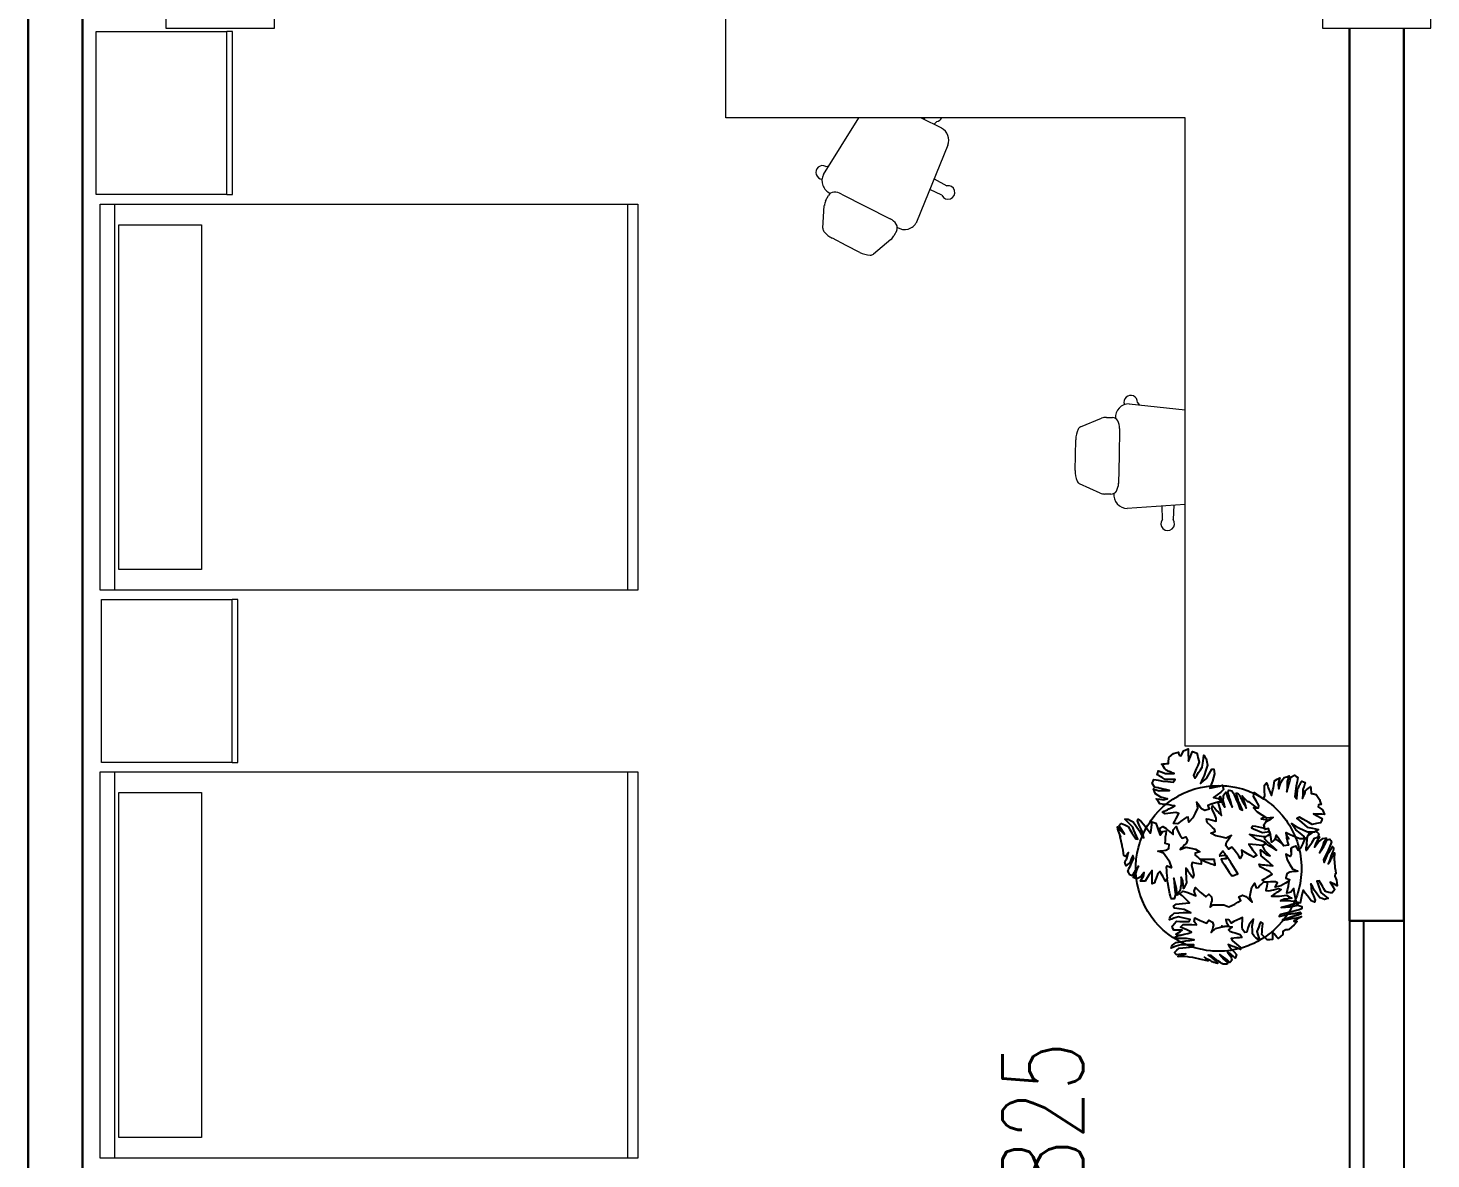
# Model space of a CAD drawing. Header units: inches. Extents: x 675 to 51927, y 19035 to 68555.
# Drawn here: x 38751 to 43920, y 40521 to 44685 of the extents above; entities that cross this region are included whole.
import ezdxf

# ---------------------------------------------------------------- set-up
doc = ezdxf.new("R2010")
doc.units = ezdxf.units.IN
doc.header["$LTSCALE"] = 0.5
doc.header["$MEASUREMENT"] = 0
for name, color, linetype in [('00 plants', 87, 'Continuous'), ('Window Exterior', 2, 'Continuous'), ('WINDOW_TEXT', 7, 'Continuous')]:
    doc.layers.add(name, color=color, linetype=linetype)
for name, color, linetype, lineweight in [('00I-FURN', 30, 'Continuous', 9), ('Column', 192, 'Continuous', 13), ('Wall', 113, 'Continuous', 50)]:
    doc.layers.add(name, color=color, linetype=linetype, lineweight=lineweight)
doc.styles.add('_TCH_WINDOW', font='SIMPLEX', dxfattribs={"height": 3.5, "bigfont": 'GBCBIG'})

# ---------------------------------------------------------------- blocks, each defined once
blk = doc.blocks.new('$WINLIB2D$00000004')
at = {"color": 0}
for points in [[(-0.5, 0.5), (-0.5, -0.5)], [(-0.5, 0.5), (0.5, 0.5)], [(0.5, -0.5), (0.5, 0.5)], [(-0.5, 0.2406), (0.5, 0.2406)], [(-0.5, -0.5), (0.5, -0.5)]]:
    blk.add_lwpolyline(points, dxfattribs=at)

msp = doc.modelspace()

# ---------------------------------------------------------------- linework, layer by layer
at = {"layer": '00 plants', "flags": 128}
for points in [[(43155.4, 41881.5), (43145, 41871.9), (43131.8, 41861.8), (43118.6, 41851.5), (43136.1, 41847.7), (43146.5, 41836.6), (43134.7, 41834.2), (43122.8, 41831.5), (43110.5, 41827.1), (43098.2, 41822.5), (43102.2, 41809), (43086.6, 41804), (43074.7, 41809.9), (43069.9, 41816.1), (43065.2, 41822.3), (43060.6, 41828.4), (43056.1, 41834.5), (43060, 41812.2), (43051.1, 41794.4), (43042.4, 41776.8), (43027.3, 41760.7), (43025.4, 41779), (43017.4, 41778.4), (43009.5, 41772.6), (43001.7, 41766.7), (42986, 41754.7), (42971.7, 41756), (42976.4, 41765.4), (42981.2, 41774.8), (42990.7, 41793.6), (42979.7, 41796.4), (42960.1, 41794.1), (42950.1, 41793.1), (42940, 41792), (42931.1, 41798.5), (42937, 41801.3), (42942.8, 41804.1), (42948.5, 41806.9), (42954.1, 41809.7), (42959.7, 41812.6), (42965.2, 41815.4), (42976.1, 41821), (42965.4, 41823), (42954.7, 41825), (42946.3, 41825.8), (42937.9, 41826.7), (42921.2, 41828.5), (42914.2, 41837.9), (42907.4, 41847.2), (42920.7, 41845.4), (42934.2, 41843.6), (42948.9, 41847), (42936.4, 41849.8), (42924, 41852.7), (42914.5, 41858.9), (42905.3, 41864.9), (42901, 41874.2), (42897, 41883.4), (42907.2, 41880.3), (42917.8, 41877.1), (42927.3, 41877.4), (42937, 41877.6), (42956.6, 41878), (42942.1, 41881.1), (42928, 41884.2), (42924.5, 41884.9), (42922.8, 41885.3), (42921.1, 41885.7), (42914.3, 41887.2), (42901.2, 41890), (42892.9, 41904.7), (42896, 41911.8), (42899.2, 41918.8), (42907, 41917.4), (42915, 41915.8), (42931.6, 41912.4), (42950.6, 41910.9), (42970.1, 41908.9), (42977.9, 41917.9), (42959.3, 41918.5), (42950.1, 41918.6), (42941, 41918.6), (42937.1, 41920.9), (42933.2, 41923.2), (42929.3, 41925.4), (42927.4, 41926.4), (42925.5, 41927.5), (42923.7, 41928.5), (42921.8, 41929.6), (42919.9, 41930.6), (42918.1, 41931.6), (42916.3, 41932.6), (42914.4, 41933.6), (42912.6, 41934.6), (42910.8, 41935.5), (42912.9, 41942.8), (42915.3, 41950), (42918.6, 41949), (42920.2, 41948.5), (42921.8, 41948), (42923.5, 41947.4), (42925.1, 41946.9), (42926.7, 41946.3), (42928.4, 41945.7), (42930, 41945.1), (42931.7, 41944.5), (42935, 41943.3), (42938.3, 41942), (42941.7, 41940.6), (42957.8, 41940.7), (42974.1, 41939.9), (42966.5, 41943.4), (42962.8, 41945.1), (42959, 41946.6), (42955.3, 41948.1), (42951.5, 41949.5), (42947.8, 41950.8), (42944.1, 41952), (42943, 41953.5), (42941.9, 41955), (42940.8, 41956.5), (42939.7, 41958), (42935.6, 41963.9), (42931.5, 41969.6), (42930.5, 41971), (42929.4, 41972.3), (42928.4, 41973.7), (42927.4, 41975), (42933.7, 41975.6), (42940, 41976.2), (42946.2, 41976.7), (42952.5, 41977.1), (42952.6, 41980.1), (42952.7, 41981.6), (42952.8, 41983.1), (42952.9, 41984.6), (42953, 41986.1), (42953.2, 41987.5), (42953.3, 41989), (42953.5, 41990.5), (42953.6, 41991.9), (42953.8, 41993.4), (42954, 41994.9), (42954.2, 41996.3), (42954.4, 41997.8), (42954.7, 41999.2), (42954.9, 42000.7), (42971.5, 42014.5), (42980.4, 42016.9), (42989.1, 42019.1), (42989.3, 42017.7), (42989.6, 42016.3), (42989.9, 42014.8), (42990.2, 42013.4), (42990.5, 42011.9), (42990.8, 42010.5), (42991.2, 42009), (42991.6, 42007.5), (42999.6, 42005.5), (43008.3, 42023.4), (43016.6, 42027.3), (43024.9, 42030.9), (43025, 42019.9), (43025.4, 42008.7), (43026.1, 41997.4), (43026.9, 41985.8), (43033.9, 42003.5), (43037.3, 42012.4), (43040.6, 42021.4), (43048.5, 42018.3), (43056.8, 42015.2), (43059.1, 42007.2), (43061.3, 41999.2), (43065.7, 41983), (43060.3, 41970.4), (43055, 41957.9), (43049.7, 41945.3), (43044.6, 41932.6), (43049.9, 41923.3), (43056.6, 41933.5), (43063.5, 41943.7), (43070.3, 41953.8), (43077.2, 41963.9), (43079.9, 41985.8), (43081.2, 41996.9), (43082.4, 42008.2), (43087, 42001.8), (43091.5, 41995.4), (43093.9, 41983.2), (43096.2, 41971.2), (43090, 41952.1), (43084, 41933.2), (43077.2, 41918.6), (43070.5, 41903.9), (43081.5, 41913), (43092.5, 41922), (43102.4, 41939), (43112.6, 41956), (43120.3, 41955.9), (43122.7, 41939.2), (43118.7, 41925.9), (43115, 41912.7), (43110.2, 41899.4), (43105.5, 41886), (43117.1, 41888.3), (43128.6, 41890.7), (43140.1, 41894), (43151.5, 41897.3)], [(43442.5, 41591), (43442.5, 41579.8), (43440.9, 41557.6), (43437.6, 41535.5), (43432.8, 41513.8), (43429.4, 41502.4), (43426.4, 41492.4), (43418.4, 41471.6), (43408.9, 41451.4), (43398, 41432), (43391.1, 41421.5), (43385.7, 41413.4), (43372.1, 41395.7), (43357.2, 41379.1), (43341.1, 41363.6), (43331, 41355.1), (43324, 41349.4), (43305.9, 41336.4), (43286.8, 41324.8), (43281.3, 41321.9), (43267, 41314.6), (43254.2, 41309.1), (43246.5, 41305.9), (43225.4, 41298.7), (43203.8, 41293), (43197, 41291.8), (43181.9, 41289), (43159.7, 41286.5), (43137.4, 41285.7), (43115.2, 41286.5), (43107.5, 41287.4), (43093, 41289), (43077.9, 41291.8), (43071.1, 41293), (43049.5, 41298.7), (43028.4, 41305.9), (43020.7, 41309.1), (43007.9, 41314.6), (42993.6, 41321.9), (42988, 41324.8), (42969, 41336.4), (42950.9, 41349.4), (42943.9, 41355.1), (42933.7, 41363.6), (42917.7, 41379.1), (42902.8, 41395.7), (42889.2, 41413.4), (42883.8, 41421.5), (42876.9, 41432), (42866, 41451.4), (42856.5, 41471.6), (42848.5, 41492.4), (42845.5, 41502.4), (42842.1, 41513.8), (42837.3, 41535.5), (42834, 41557.6), (42832.4, 41579.8), (42832.3, 41591), (42832.4, 41602.1), (42834, 41624.4), (42837.3, 41646.4), (42842.1, 41668.2), (42845.5, 41679.6), (42848.5, 41689.6), (42856.5, 41710.4), (42866, 41730.6), (42876.9, 41750), (42883.8, 41760.5), (42889.2, 41768.6), (42902.8, 41786.3), (42917.7, 41802.9), (42933.7, 41818.3), (42943.9, 41826.8), (42950.9, 41832.6), (42969, 41845.6), (42988, 41857.2), (42993.6, 41860.1), (43007.9, 41867.4), (43020.7, 41872.9), (43028.4, 41876.1), (43049.5, 41883.3), (43071.1, 41889), (43077.9, 41890.2), (43093, 41893), (43107.5, 41894.6), (43115.2, 41895.4), (43137.4, 41896.3), (43159.7, 41895.4), (43167.3, 41894.6), (43181.9, 41893), (43197, 41890.2), (43203.8, 41889), (43225.4, 41883.3), (43246.5, 41876.1), (43254.2, 41872.9), (43267, 41867.4), (43281.3, 41860.1), (43286.8, 41857.2), (43305.9, 41845.6), (43324, 41832.6), (43331, 41826.8), (43341.1, 41818.3), (43357.2, 41802.9), (43372.1, 41786.3), (43385.7, 41768.6), (43391.1, 41760.5), (43398, 41750), (43408.9, 41730.6), (43418.4, 41710.4), (43426.4, 41689.6), (43429.4, 41679.6), (43432.8, 41668.2), (43437.6, 41646.4), (43440.9, 41624.4), (43442.5, 41602.1)], [(42964.8, 41592.9), (42958.1, 41613.9), (42946.5, 41630.1), (42934.5, 41646.6), (42913.4, 41654.8), (42920.5, 41655.3), (42927.8, 41655.9), (42935.3, 41656.6), (42943, 41657.4), (42953.5, 41664.2), (42955.4, 41679.4), (42941, 41682.7), (42941.5, 41694.9), (42941.9, 41707), (42943.7, 41717.7), (42945.4, 41728.3), (42931.1, 41725.4), (42927.5, 41720.9), (42924.1, 41727.3), (42918.4, 41737.8), (42932.2, 41745.5), (42943.9, 41737.3), (42956.8, 41726.4), (42969.8, 41715.6), (42970.5, 41733), (42980.5, 41744.6), (42985.2, 41733.7), (42989.8, 41723), (42996.2, 41712.3), (43002.6, 41701.8), (43016.2, 41707.7), (43022.8, 41694.6), (43017.7, 41682.9), (43011.9, 41677.4), (43006.3, 41671.9), (43000.9, 41666.4), (42995.6, 41660.9), (43016.6, 41669.3), (43034.8, 41665.2), (43052.3, 41661.4), (43068, 41652.3), (43050.8, 41646.5), (43051.6, 41639.7), (43057.2, 41634.4), (43062.8, 41629.2), (43073.5, 41619.4), (43072.7, 41606.9), (43064.8, 41608), (43056.6, 41609.3), (43039.5, 41612.4), (43038.1, 41601.7), (43042, 41584.7), (43044, 41576), (43046.1, 41567), (43042.1, 41556.6), (43039, 41561.2), (43035.9, 41565.7), (43032.8, 41570.1), (43029.7, 41574.4), (43026.6, 41578.7), (43023.5, 41582.9), (43017.2, 41591.4), (43016.9, 41580.9), (43016.8, 41570.3), (43017.4, 41562.2), (43018.1, 41554), (43019.6, 41537.3), (43013.7, 41527.4), (43008, 41517.4), (43006.3, 41531.2), (43005, 41545), (42999.4, 41558), (42999.5, 41545), (42999.8, 41532), (42997.3, 41520.4), (42995.2, 41508.9), (42989.8, 41500.8), (42984.8, 41492.8), (42983.5, 41504.9), (42982.6, 41517.2), (42979.9, 41526.7), (42977.4, 41536.2), (42973, 41555.3), (42973.6, 41540), (42974.7, 41524.8), (42975.1, 41521), (42975.3, 41519.1), (42975.5, 41517.2), (42976.4, 41509.6), (42978.9, 41494.5), (42973.2, 41478.6), (42968, 41478.5), (42962.9, 41478.5), (42960.2, 41488.1), (42957.8, 41497.7), (42954.2, 41517), (42949.8, 41537.2), (42947.3, 41552.3), (42949.2, 41554.9), (42947.2, 41574.6), (42946.1, 41584.3), (42945, 41593.9), (42948.2, 41600.9)], [(43122.2, 41623.8), (43115.5, 41623.6), (43098.1, 41623.6), (43087, 41623.7), (43075.7, 41624.1), (43069.4, 41624.4), (43075.3, 41621.8), (43083.2, 41618.5), (43090.7, 41615.5), (43097.7, 41612.7), (43104.3, 41610.3), (43110.4, 41608), (43116.1, 41606.1), (43121.4, 41604.4), (43125.1, 41603.3), (43124.5, 41606.2), (43121.7, 41617.9), (43121.7, 41621.6)], [(43139.9, 41637.2), (43141.7, 41637.4), (43150, 41638.3), (43158.1, 41639.4), (43163.8, 41640.2), (43161, 41644.1), (43156.6, 41650), (43152.8, 41654.9), (43148.7, 41650), (43144.1, 41643.8), (43140.2, 41637.8)], [(43165.7, 41633.5), (43165.2, 41626.5), (43157.2, 41625.7), (43149, 41625.1), (43146.7, 41624.9), (43146.5, 41624), (43150.9, 41616.6), (43158.8, 41603.9), (43167.3, 41590.9), (43176.2, 41577.6), (43185.7, 41564.1), (43185.7, 41564.1), (43188.6, 41564.4), (43192.4, 41565.2), (43196.4, 41566.3), (43200.7, 41567.9), (43205.4, 41569.8), (43207.9, 41571), (43204.4, 41576.9), (43198.1, 41587.3), (43192.1, 41597.1), (43186.3, 41606.4), (43180.8, 41615.1), (43175.5, 41623.2), (43170.4, 41630.7), (43165.9, 41637.2)], [(43224.4, 41336.2), (43214.5, 41335.7), (43204.4, 41335), (43184, 41332.7), (43188.8, 41324), (43203.1, 41312.1), (43210.3, 41306.1), (43217.6, 41300), (43218.5, 41291.8), (43212.6, 41294.4), (43206.8, 41296.8), (43200.9, 41299.2), (43195.2, 41301.5), (43189.4, 41303.7), (43183.7, 41305.9), (43172.3, 41310.2), (43177.8, 41302.6), (43183.2, 41295.2), (43188.1, 41289.8), (43193, 41284.5), (43202.7, 41274.2), (43200.4, 41266.7), (43198.2, 41259.8), (43190.5, 41267.3), (43182.8, 41275.4), (43170.4, 41282.3), (43176.7, 41274.1), (43182.9, 41266.3), (43184.8, 41259.1), (43186.6, 41252.7), (43183, 41247.9), (43179.3, 41243.9), (43174.3, 41248.8), (43169.1, 41254.5), (43162.4, 41259), (43155.6, 41263.8), (43142.2, 41274.2), (43149.6, 41265.2), (43157, 41257.1), (43158.9, 41255.1), (43159.8, 41254.2), (43160.7, 41253.3), (43164.3, 41249.8), (43171.6, 41243.8), (43167.6, 41238.4), (43160.6, 41238.4), (43153.6, 41238.7), (43148.7, 41241), (43143.9, 41243.8), (43134.5, 41251), (43122.4, 41260.1), (43110.5, 41270.5), (43098.7, 41271.7), (43111, 41262.2), (43117.2, 41257.8), (43123.6, 41253.7), (43124.7, 41251.6), (43126, 41249.6), (43127.2, 41247.8), (43127.9, 41246.9), (43128.5, 41246.1), (43129.2, 41245.4), (43129.9, 41244.7), (43130.6, 41244), (43131.3, 41243.4), (43132, 41242.9), (43132.7, 41242.4), (43133.5, 41241.9), (43134.2, 41241.5), (43128.2, 41242.4), (43122, 41243.9), (43120.1, 41244.3), (43119.2, 41244.6), (43118.3, 41244.9), (43117.4, 41245.2), (43116.5, 41245.6), (43115.6, 41246), (43114.7, 41246.4), (43113.9, 41246.8), (43113, 41247.3), (43111.4, 41248.3), (43109.8, 41249.4), (43108.2, 41250.6), (43096.5, 41256.7), (43085.6, 41263.9), (43088.6, 41259.8), (43090.1, 41258), (43091.7, 41256.3), (43093.4, 41254.8), (43095.2, 41253.3), (43096, 41252.8), (43098.8, 41252.5), (43098.6, 41252), (43098.5, 41251.6), (43098.4, 41251.3), (43099.1, 41250.9), (43099, 41250.6), (43098.8, 41250.3), (43098.7, 41250.1), (43098.6, 41250), (43098.3, 41250), (43096.3, 41250.5), (43073, 41256), (43042.5, 41262.2), (43028.6, 41264.3), (43023.4, 41264.9), (43005.4, 41266.4), (42996.1, 41266.6), (42987.1, 41267), (42994.4, 41268.5), (43001.7, 41270.7), (43009.1, 41273.4), (43016.7, 41276.5), (42999.2, 41275), (42990.5, 41274), (42981.9, 41272.8), (42978.4, 41276.8), (42974.9, 41281.5), (42979.1, 41285.4), (42983.5, 41289.2), (42992.3, 41297), (43005, 41298.2), (43017.7, 41299.5), (43030.4, 41300.9), (43043.1, 41302.5), (43046.4, 41308.9), (43034.4, 41308.9), (43022.4, 41309), (43010.4, 41309.4), (42998.5, 41309.8), (42980.8, 41304), (42971.8, 41300.9), (42962.7, 41297.5), (42964.4, 41302.4), (42966.1, 41307.3), (42973.4, 41312.9), (42980.6, 41318.2), (42998.5, 41321), (43016.3, 41324.1), (43031.7, 41325.8), (43047.1, 41328.2), (43033, 41330.5), (43018.9, 41332.9), (42999.8, 41332.2), (42980.6, 41332.2), (42975.6, 41336.5), (42986, 41343), (42998.4, 41345.4), (43010.7, 41348.5), (43024, 41351.7), (43037.4, 41355.7), (43027.8, 41360.7), (43018.2, 41365.6), (43007.9, 41369.9), (42997.5, 41374.1), (43007.4, 41384.6), (43022, 41384.8), (43039, 41383.8), (43056.2, 41382.8), (43047.6, 41395.3), (43049.9, 41409), (43059.7, 41403.8), (43069.7, 41398.5), (43081.4, 41393.8), (43093.1, 41389), (43101.5, 41400.5), (43115.5, 41393.3), (43118.2, 41381.5), (43116.3, 41374.5), (43114.3, 41367.7), (43112.4, 41361.1), (43110.5, 41354.7), (43125.7, 41370.1), (43145.5, 41374.4), (43165, 41378.4), (43187, 41376.2), (43173.7, 41364.7), (43179.1, 41359.2), (43188.5, 41356.5), (43197.9, 41353.6), (43216.7, 41347.5)]]:
    msp.add_lwpolyline(points, close=True, dxfattribs=at)
for points in [[(43385.9, 41723.1), (43387.6, 41711.2), (43389.2, 41699.5), (43391.8, 41687.7), (43394.5, 41675.9), (43378.3, 41673.7), (43369.2, 41685.1), (43359.7, 41699.4), (43349.9, 41713.7), (43344.8, 41696.7), (43332.3, 41687.5), (43330.6, 41699.6), (43328.8, 41711.7), (43325.3, 41724.4), (43321.6, 41737.2), (43307.2, 41734.7), (43303.6, 41750.8), (43310.9, 41762), (43317.8, 41766), (43324.6, 41770.1), (43331.2, 41774), (43337.8, 41777.8), (43314.9, 41776.4), (43297.6, 41787.1), (43280.7, 41797.7), (43266.2, 41814.4), (43284.9, 41814.3), (43285.2, 41822.3), (43280.3, 41830.8), (43275.4, 41839.2), (43265.5, 41856), (43268.5, 41870), (43277.1, 41864.4), (43285.7, 41858.7), (43303.3, 41847.2), (43307.2, 41857.9), (43306.9, 41877.6), (43306.8, 41887.7), (43306.8, 41897.9), (43313.8, 41906.1), (43316, 41899.9), (43318.2, 41893.9), (43320.5, 41887.9), (43322.7, 41882), (43325, 41876.2), (43327.3, 41870.4), (43331.9, 41858.9), (43334.7, 41869.4), (43337.6, 41879.8), (43339.1, 41888.1), (43340.6, 41896.4), (43343.6, 41912.9), (43353.1, 41918.9), (43362.5, 41924.8), (43359.9, 41911.7), (43357.3, 41898.4), (43359.6, 41883.3), (43363.2, 41895.6), (43366.7, 41907.6), (43373.2, 41916.5), (43379.5, 41925.1), (43388.4, 41928.5), (43397, 41931.5), (43393.8, 41921.6), (43390.5, 41911.3), (43390.3, 41901.8), (43390, 41892.1), (43389, 41872.5), (43393, 41886.6), (43396.6, 41900.4), (43397.5, 41903.8), (43398, 41905.5), (43398.4, 41907.2), (43400.1, 41913.8), (43403.1, 41926.7), (43416.5, 41933.6), (43422.8, 41929.9), (43429.1, 41925.9), (43427.8, 41918.2), (43426.4, 41910.3), (43422.8, 41894.1), (43420.6, 41875.2), (43417.7, 41855.9), (43425.8, 41847.2), (43427.3, 41865.7), (43427.8, 41874.9), (43428.2, 41884), (43430.4, 41887.7), (43432.6, 41891.4), (43434.7, 41895), (43435.7, 41896.9), (43436.6, 41898.7), (43437.6, 41900.4), (43438.5, 41902.2), (43439.4, 41904), (43440.3, 41905.8), (43441.2, 41907.5), (43442, 41909.3), (43442.8, 41911), (43443.6, 41912.7), (43449.7, 41910), (43455.7, 41906.9), (43455, 41903.7), (43454.6, 41902.1), (43454.2, 41900.5), (43453.8, 41898.9), (43453.4, 41897.3), (43452.9, 41895.7), (43452.4, 41894.1), (43452, 41892.5), (43451.4, 41890.9), (43450.4, 41887.7), (43449.2, 41884.5), (43448, 41881.2), (43447.8, 41865), (43446.5, 41848.7), (43450, 41856), (43451.6, 41859.7), (43453.1, 41863.3), (43454.5, 41866.9), (43455.7, 41870.5), (43456.9, 41874.1), (43457.9, 41877.8), (43459.2, 41878.7), (43460.5, 41879.7), (43461.7, 41880.7), (43463, 41881.6), (43467.7, 41885.3), (43472, 41888.9), (43473, 41889.9), (43473.9, 41890.8), (43474.9, 41891.7), (43475.8, 41892.7), (43476.7, 41886.2), (43477.6, 41879.8), (43478.3, 41873.4), (43479, 41867.1), (43481.4, 41866.7), (43482.5, 41866.5), (43483.7, 41866.2), (43484.9, 41866), (43486, 41865.8), (43487.1, 41865.5), (43488.3, 41865.3), (43489.4, 41865), (43490.5, 41864.7), (43491.6, 41864.4), (43492.6, 41864.1), (43493.7, 41863.8), (43494.8, 41863.5), (43495.8, 41863.1), (43496.8, 41862.7), (43508.6, 41844.8), (43511.8, 41835.6), (43514.7, 41826.5), (43513.7, 41826.3), (43512.6, 41826.2), (43511.5, 41826), (43510.4, 41825.8), (43509.3, 41825.6), (43508.2, 41825.4), (43507, 41825.2), (43505.9, 41825), (43504.6, 41817), (43520.3, 41806.6), (43524.3, 41797.8), (43528, 41789), (43518.1, 41790), (43508, 41790.7), (43497.6, 41791.1), (43486.9, 41791.5), (43503, 41782.6), (43511.2, 41778.4), (43519.5, 41774.2), (43516.5, 41766.6), (43513.1, 41758.6), (43505.4, 41757.1), (43497.7, 41755.7), (43482, 41752.9), (43470.4, 41759.6), (43458.9, 41766.1), (43447.3, 41772.7), (43435.5, 41779.1), (43426.2, 41774.7), (43435.6, 41766.9), (43444.8, 41759.1), (43454, 41751.2), (43463.1, 41743.3), (43483.7, 41738.5), (43494.2, 41736.1), (43504.9, 41733.7), (43498.5, 41729.8), (43492, 41725.9), (43480.2, 41724.7), (43468.6, 41723.7)], [(43311.4, 41706.8), (43295.1, 41708.6), (43278.8, 41710.2), (43265, 41713.4), (43250.7, 41716.2), (43262.2, 41708.1), (43273.6, 41699.9), (43290.3, 41694.3), (43306.7, 41688.4), (43309.6, 41681.3), (43298.6, 41675.6), (43287.2, 41676.5), (43275.4, 41677.1), (43262.7, 41678.4), (43249.2, 41679.5), (43256, 41669.3), (43262.7, 41659.3), (43270.4, 41649.5), (43278.1, 41639.9), (43265.4, 41632.2), (43252.1, 41639.2), (43237.1, 41648.6), (43221.9, 41658.1), (43224.6, 41640.6), (43217, 41627.6), (43210.1, 41638), (43203.3, 41648.3), (43194.7, 41658.7), (43186.1, 41669.1), (43173.7, 41661.4), (43164.3, 41674.9), (43166.8, 41688), (43171.4, 41694.3), (43176, 41700.5), (43180.3, 41706.5), (43184.6, 41712.4), (43164.9, 41702.8), (43145.6, 41706.5), (43126.8, 41710.3), (43108.5, 41720.7), (43124.9, 41727.3), (43122.5, 41735), (43115.4, 41741.2), (43108.5, 41747.3), (43094.8, 41759.8), (43092.8, 41774), (43101.5, 41771.6), (43110.4, 41769.2), (43128.9, 41764.5), (43128.2, 41775.8), (43120.5, 41794), (43116.6, 41803.2), (43112.6, 41812.6), (43114.7, 41822.5), (43118.9, 41817.6), (43123, 41812.7), (43127.2, 41808), (43131.3, 41803.3), (43135.5, 41798.7), (43139.6, 41794.1), (43147.9, 41785.1), (43146, 41795.7), (43144.1, 41806.3), (43141.8, 41814.4), (43139.5, 41822.5), (43136, 41834.4), (43146.5, 41836.6), (43138.4, 41845.3), (43139.3, 41847.1), (43143.5, 41855.4), (43147.7, 41842.7), (43151.6, 41829.8), (43159.9, 41816.8), (43157.4, 41829.2), (43154.7, 41841.3), (43155.4, 41851.4), (43155.8, 41861), (43160.3, 41866.8), (43164.4, 41872.1), (43167.6, 41862.4), (43170.4, 41852.1), (43174.9, 41843.5), (43179.2, 41834.7), (43187.3, 41816.6), (43183.9, 41830.7), (43180.1, 41844.3), (43179.1, 41847.6), (43178.6, 41849.3), (43178, 41850.9), (43175.9, 41857.3), (43171.1, 41869.6), (43175.2, 41879.4), (43180.9, 41877.9), (43186.6, 41876.1), (43190.7, 41869.2), (43194.4, 41861.9), (43201, 41846.6), (43208.9, 41829), (43215.9, 41810.7), (43225.5, 41805.4), (43217.9, 41822.6), (43213.8, 41831), (43209.5, 41839.1), (43209, 41843.1), (43208.4, 41847), (43207.6, 41850.8), (43207.2, 41852.6), (43206.7, 41854.5), (43206.2, 41856.3), (43205.7, 41858.1), (43205.1, 41859.8), (43204.5, 41861.6), (43203.8, 41863.3), (43203.2, 41865), (43202.4, 41866.7), (43201.7, 41868.3), (43205.9, 41867.3), (43210, 41866), (43211.9, 41863.2), (43212.8, 41861.7), (43213.7, 41860.3), (43214.6, 41858.9), (43215.5, 41857.4), (43216.3, 41855.9), (43217.1, 41854.5), (43217.9, 41853), (43218.6, 41851.5), (43220.1, 41848.4), (43221.4, 41845.3), (43222.6, 41842.2), (43231.3, 41827.9), (43238.9, 41813.1), (43237.3, 41820.6), (43236.4, 41824.2), (43235.3, 41827.8), (43234.1, 41831.4), (43232.7, 41834.8), (43231.2, 41838.3), (43229.5, 41841.7), (43229.5, 41842.8), (43229.5, 41844), (43229.4, 41845.1), (43229.3, 41846.1), (43228.4, 41850.2), (43226.7, 41854), (43226.1, 41854.9), (43225.5, 41855.8), (43224.9, 41856.6), (43224.1, 41857.5), (43229.4, 41852.4), (43234.5, 41847.4), (43239.5, 41842.3), (43244.4, 41837.2), (43245.3, 41837.3), (43245.7, 41837.3), (43246, 41837.3), (43246.4, 41837.3), (43246.7, 41837.3), (43247.1, 41837.2), (43247.4, 41837.2), (43247.7, 41837.1), (43247.9, 41837), (43248.2, 41836.9), (43248.4, 41836.7), (43248.6, 41836.6), (43248.8, 41836.4), (43249.1, 41836.1), (43265.2, 41823.3), (43274.8, 41816.8), (43278.4, 41814.3), (43266.2, 41814.4)], [(42949.2, 41554.9), (42941.2, 41543.7), (42936.4, 41552.8), (42931.3, 41561.9), (42920.5, 41580), (42913.6, 41572.6), (42907.3, 41555.4), (42904.1, 41546.7), (42900.9, 41538), (42892.7, 41534.4), (42892.9, 41540.8), (42893, 41547), (42893, 41553.1), (42893, 41559.2), (42892.9, 41565.2), (42892.9, 41571.2), (42892.7, 41583.1), (42887.1, 41575.6), (42881.5, 41568.1), (42877.8, 41561.9), (42874.2, 41555.7), (42867.1, 41543.6), (42858, 41543.4), (42849.3, 41543.5), (42854.6, 41552.8), (42860.3, 41562.3), (42862.7, 41575.8), (42856.3, 41567.5), (42850.3, 41559.4), (42843.1, 41555.7), (42836.5, 41552.2), (42829.2, 41554.4), (42822.6, 41557), (42826.7, 41562.6), (42831.4, 41568.8), (42833.7, 41576.2), (42836.4, 41583.8), (42842.3, 41599.3), (42835.5, 41589.8), (42829.3, 41580.7), (42827.8, 41578.5), (42827.1, 41577.4), (42826.5, 41576.3), (42823.8, 41572.1), (42819.3, 41564.1), (42809.7, 41567.3), (42806.4, 41574), (42803.3, 41580.8), (42804.9, 41585.4), (42806.9, 41590.2), (42812.2, 41600.2), (42817.9, 41613.7), (42824.8, 41627.6), (42821.1, 41638.9), (42815.4, 41624.9), (42812.9, 41618), (42810.7, 41611.2), (42808.5, 41609.6), (42806.4, 41608.2), (42804.4, 41606.7), (42803.5, 41606), (42802.7, 41605.3), (42801.8, 41604.7), (42801.1, 41604), (42800.3, 41603.3), (42799.6, 41602.7), (42799, 41602), (42798.3, 41601.4), (42797.8, 41600.8), (42797.2, 41600.2), (42794.7, 41606.7), (42792.5, 41613.5), (42793, 41615), (42793.2, 41615.7), (42793.5, 41616.5), (42793.8, 41617.2), (42794.1, 41618), (42794.5, 41618.7), (42794.9, 41619.5), (42795.3, 41620.2), (42795.7, 41621), (42796.7, 41622.5), (42797.7, 41624), (42798.9, 41625.6), (42801.8, 41637.5), (42806, 41649.2), (42802.2, 41645.6), (42800.5, 41643.9), (42798.9, 41642.1), (42797.5, 41640.3), (42796.2, 41638.5), (42795, 41636.7), (42794.1, 41634.8), (42793.3, 41635.1), (42792.6, 41635.3), (42791.9, 41635.6), (42791.3, 41635.9), (42789.3, 41637.3), (42788, 41638.8), (42787.8, 41639.2), (42787.7, 41639.5), (42787.6, 41639.9), (42787, 41644.9), (42786.5, 41649.4), (42786.2, 41653.8), (42785.9, 41658.3), (42785.2, 41660.6), (42784.9, 41661.7), (42784.6, 41662.9), (42784.3, 41664.1), (42784.1, 41665.3), (42783.9, 41666.6), (42782.5, 41675.4), (42775.2, 41707.6), (42774.9, 41708.4), (42774.6, 41709.3), (42774.4, 41710.2), (42774.2, 41711.2), (42774, 41712.1), (42773.9, 41713.1), (42776.1, 41707.6), (42776.4, 41709.7), (42769, 41727.7), (42766.6, 41735.6), (42764.5, 41743.4), (42770.4, 41736.4), (42776.7, 41729.8), (42783.5, 41723.3), (42790.8, 41716.9), (42781.4, 41732.8), (42776.5, 41740.7), (42771.4, 41748.4), (42774.9, 41752.5), (42779.1, 41756.8), (42785.2, 41754), (42791.4, 41751), (42803.9, 41745), (42810.8, 41733.5), (42817.7, 41722), (42824.7, 41710.6), (42831.9, 41699.3), (42840.3, 41698.2), (42835.2, 41709.3), (42830.2, 41720.5), (42825.5, 41731.7), (42820.8, 41743), (42806.7, 41757.8), (42799.4, 41765.2), (42791.8, 41772.7), (42797.9, 41772.6), (42804, 41772.5), (42813.3, 41767.3), (42822.3, 41762.2), (42833.2, 41746.2), (42844.3, 41730.5), (42852.6, 41716.9), (42861.4, 41703.4), (42858.2, 41717.1), (42855.1, 41730.8), (42846.3, 41748.2), (42838, 41766.1), (42840.5, 41772), (42852.5, 41764.1), (42860.5, 41753.3), (42868.9, 41742.9), (42877.5, 41731.8), (42886.9, 41720.9), (42888.6, 41731.2), (42890.2, 41741.4), (42890.9, 41752), (42891.5, 41762.6), (42906.1, 41757.3), (42911.5, 41744.4), (42916.5, 41729), (42921.5, 41713.4), (42931.1, 41725.4)], [(43297.6, 41787.1), (43309.2, 41779.9), (43307.9, 41779.4), (43301.1, 41776.8), (43293.9, 41773.9), (43309.2, 41770.9), (43316.9, 41769.6), (43322.4, 41768.8), (43317.8, 41766)], [(43303.6, 41750.8), (43306.4, 41738.2), (43297.2, 41740.1), (43285.9, 41742.4), (43274.6, 41744.7), (43263.1, 41746.8), (43258.1, 41739.8), (43268.5, 41735.7), (43278.7, 41731.6), (43288.9, 41727.3), (43298.9, 41723), (43315.9, 41725.1), (43324.7, 41726.2), (43324.7, 41726.2), (43325.3, 41724.4), (43327.5, 41716.4), (43327.4, 41716.2), (43319.3, 41711.5)], [(43461.9, 41680.9), (43462.6, 41687.1), (43463.3, 41693.4), (43464.2, 41699.7), (43465.1, 41706.1), (43456.3, 41701.1), (43451.9, 41691.8), (43447.7, 41682.7), (43439.3, 41664.9), (43431.4, 41656.8), (43422.5, 41673.7), (43422.3, 41674.1), (43418, 41671.7), (43408.2, 41667.3), (43405, 41665.9), (43405, 41660.5), (43405, 41651.2), (43405.1, 41641.8), (43401, 41634.9), (43385.2, 41642.7), (43389.6, 41622.1), (43399.4, 41605.6), (43409.5, 41588.7), (43429.9, 41580.5), (43422.6, 41579.7), (43415.2, 41579), (43407.6, 41578.2), (43399.8, 41577.5), (43388.3, 41570.6), (43384.6, 41554.5), (43398.6, 41550.5), (43397.8, 41544.7), (43384.1, 41536.9), (43366.8, 41526.9), (43345.5, 41521.7), (43354.4, 41538.1), (43347.5, 41542), (43337.9, 41541.6), (43328.3, 41541), (43309.2, 41539.6), (43298.4, 41548.7), (43307.2, 41553.8), (43316.1, 41559), (43334.2, 41569.5), (43326.6, 41577.9), (43309, 41586.8), (43300.1, 41591.4), (43291.1, 41596.1), (43286.9, 41606.3), (43293.3, 41605.4), (43299.7, 41604.6), (43306, 41603.8), (43312.3, 41603.1), (43318.5, 41602.4), (43324.6, 41601.7), (43336.9, 41600.4), (43328.9, 41607.9), (43320.9, 41615.5), (43314.2, 41620.7), (43307.5, 41626), (43294.1, 41636.6), (43292.8, 41648.2), (43291.6, 41659.6), (43302.4, 41650.9), (43313.2, 41642.1), (43327.7, 41636.9), (43318.3, 41646.1), (43309, 41655.1), (43303.8, 41665.4), (43298.7, 41675.4), (43298.7, 41675.7), (43309.6, 41681.3), (43306.7, 41688.3), (43308, 41687), (43316, 41678.7), (43324.6, 41673.8), (43333.2, 41668.8), (43350.5, 41658.5), (43339.5, 41668.9), (43328.5, 41679.1), (43325.8, 41681.6), (43324.5, 41682.8), (43323.1, 41684), (43317.8, 41688.9), (43307.2, 41698.2), (43306.6, 41707.3), (43311.4, 41706.8), (43319.3, 41711.5), (43326.9, 41715.9), (43327.9, 41715.1), (43328.8, 41711.7)], [(43389.2, 41699.5), (43388.4, 41705.4), (43396.5, 41700.2), (43391.2, 41707.1), (43388.5, 41710.4), (43387.5, 41711.6), (43385.9, 41723.1), (43398.9, 41717), (43411.6, 41710.8), (43424.1, 41705.7), (43436.5, 41700.4), (43452.5, 41701.2), (43453.1, 41708.8), (43437.6, 41720.7), (43422.1, 41732.3), (43414.1, 41744.2), (43406, 41756.1), (43419.8, 41748), (43433.4, 41739.7), (43451, 41731.8), (43468.6, 41723.7), (43472.5, 41724), (43470.3, 41719.5), (43465.5, 41709.6), (43480.3, 41720.3), (43487.1, 41725.4), (43492, 41725.9), (43497.2, 41729), (43500.8, 41724.8), (43506.6, 41717.7), (43504.7, 41709.9), (43503.4, 41705.2), (43499.8, 41704.2)], [(43344.8, 41696.7), (43345.8, 41700.1), (43361.7, 41688.9), (43372.7, 41680.7), (43378.3, 41673.7)], [(43461.9, 41680.9), (43461.2, 41674.7), (43460.6, 41668.6), (43459.4, 41656.4), (43466, 41664.9), (43472.6, 41673.4), (43477.1, 41680.5), (43481.6, 41687.6), (43490.4, 41701.9), (43499.8, 41704.2), (43508.7, 41706.6), (43502.1, 41695), (43495.1, 41683.5), (43491, 41668.7), (43498.5, 41678.8), (43505.7, 41688.9), (43513.7, 41695.1), (43521.1, 41701.3), (43528.4, 41701.8), (43535.1, 41702.2), (43530, 41693.4), (43524.3, 41684.5), (43520.9, 41675.4), (43517.2, 41666.3), (43509.2, 41648.2), (43517.4, 41660.1), (43525, 41672), (43526.8, 41675), (43527.6, 41676.5), (43528.5, 41678), (43531.8, 41683.9), (43537.7, 41695.6), (43547.8, 41699.1), (43550.5, 41693.8), (43553, 41688.4), (43550.5, 41680.8), (43547.6, 41673.1), (43540.6, 41658), (43532.8, 41640.4), (43523.9, 41623), (43526.4, 41612.2), (43534.1, 41629.4), (43537.6, 41638), (43540.8, 41646.7), (43543.4, 41649.7), (43545.9, 41652.8), (43548.2, 41655.9), (43549.2, 41657.4), (43550.3, 41659), (43551.3, 41660.6), (43552.3, 41662.2), (43553.2, 41663.8), (43554.1, 41665.4), (43554.9, 41667), (43555.8, 41668.7), (43556.5, 41670.3), (43557.3, 41672), (43559.4, 41668.2), (43561.1, 41664.3), (43560.3, 41661), (43559.8, 41659.3), (43559.4, 41657.7), (43558.9, 41656.1), (43558.4, 41654.4), (43557.8, 41652.9), (43557.3, 41651.3), (43556.7, 41649.7), (43556.1, 41648.1), (43554.7, 41645), (43553.3, 41642), (43551.8, 41639), (43547, 41622.9), (43541, 41607.4), (43545.6, 41613.6), (43547.6, 41616.7), (43549.6, 41619.9), (43551.4, 41623.2), (43553.1, 41626.5), (43554.6, 41630), (43556, 41633.5), (43556.9, 41634.3), (43557.7, 41635), (43558.5, 41635.8), (43559.2, 41636.6), (43561.6, 41640), (43563.3, 41643.8), (43563.6, 41644.8), (43563.8, 41645.9), (43564.1, 41647), (43564.2, 41648.1), (43563.9, 41640.8), (43563.6, 41633.6), (43563.2, 41626.4), (43562.6, 41619.4), (43563.3, 41618.8), (43563.5, 41618.6), (43563.8, 41618.3), (43564, 41618), (43564.3, 41617.7), (43564.4, 41617.5), (43564.6, 41617.2), (43564.7, 41616.9), (43564.8, 41616.7), (43564.9, 41616.4), (43565, 41616.2), (43565, 41615.9), (43565, 41615.6), (43565, 41615.2), (43566.2, 41594.7), (43567.8, 41583.2), (43569.3, 41572), (43569.1, 41571.8), (43569, 41571.6), (43568.7, 41571.4), (43568.5, 41571.2), (43568.2, 41571), (43567.9, 41570.8), (43567.5, 41570.6), (43567.1, 41570.5), (43565.7, 41561.9), (43571.4, 41548), (43572.6, 41537.4), (43573.6, 41526.9), (43568.1, 41530.3), (43562.1, 41533.6), (43555.6, 41536.9), (43548.7, 41540.3), (43556.6, 41527), (43560.8, 41520.3), (43565.2, 41513.7), (43560.9, 41507.1), (43555.9, 41500.4), (43549.8, 41501.5), (43543.7, 41502.7), (43531.5, 41505.3), (43525.7, 41515.3), (43519.9, 41525.2), (43514, 41535.1), (43507.9, 41545.1), (43499.3, 41544.2), (43503.2, 41533.7), (43507, 41523.3), (43510.6, 41512.9), (43514.1, 41502.6), (43527, 41491.3), (43533.7, 41485.6), (43540.7, 41479.7), (43534.4, 41478.2), (43528.1, 41476.9), (43519.1, 41479.7), (43510.4, 41482.5), (43500.9, 41495.8), (43491.2, 41509), (43484.3, 41521.4), (43476.8, 41533.9), (43478.5, 41519.9), (43480, 41505.9), (43487, 41489.8), (43493.6, 41473.7), (43490.2, 41466.8), (43478.6, 41471.1), (43471.7, 41480.2), (43464.3, 41489.3), (43456.7, 41499.7), (43448.5, 41510.4), (43445.5, 41498.6), (43442.5, 41486.9), (43440.4, 41474.7), (43438.4, 41462.5), (43424.2, 41466.8), (43420.4, 41481.4), (43417.4, 41498.9), (43414.4, 41516.5), (43403.2, 41502.8), (43388.4, 41499.8), (43391.5, 41511.8), (43394.7, 41523.8), (43396.6, 41537.2), (43398.6, 41550.5)], [(43405, 41651.2), (43405, 41660.5), (43405, 41665.9), (43408.2, 41667.3)], [(43466, 41664.9), (43464.6, 41663), (43459.7, 41659.6), (43460.6, 41668.6)], [(42998.4, 41345.4), (42989.5, 41343.7), (42988.6, 41344.1), (42979.2, 41348.8), (42985, 41351.7), (42990.9, 41355.1), (42997.1, 41358.9), (43003.7, 41363.1), (42988.1, 41363.2), (42980.2, 41363.1), (42972.3, 41362.8), (42968.9, 41369.9), (42965.8, 41377.6), (42969.9, 41382.2), (42974.1, 41386.8), (42982.7, 41396), (42994.2, 41395.7), (43005.7, 41395.5), (43017.2, 41395.4), (43028.9, 41395.4), (43032.6, 41403.2), (43021.6, 41405.3), (43010.8, 41407.5), (43000, 41409.8), (42989.4, 41412.2), (42973, 41407), (42964.6, 41404.3), (42956, 41401.4), (42958, 41407.5), (42960.1, 41413.6), (42967.2, 41419.8), (42974.2, 41425.8), (42990.5, 41427), (43006.8, 41428.4), (43021, 41427.9), (43035.6, 41427.7), (43022.7, 41433.6), (43010, 41439.6), (42992.6, 41442), (42975.4, 41444.8), (42971.2, 41451.3), (42981, 41458.9), (42992.4, 41460.1), (43004, 41461.7), (43016.8, 41462.7), (43030.2, 41464.1), (43021.7, 41472.9), (43013.2, 41481.5), (43003.9, 41489.7), (42994.5, 41497.8), (43005.7, 41507.6), (43020, 41503.2), (43036.5, 41496.7), (43053.2, 41490.2), (43047.3, 41506.8), (43052.4, 41521), (43061.1, 41512.1), (43069.7, 41503.2), (43080.1, 41494.6), (43090.4, 41485.9), (43101.1, 41495.8), (43110.7, 41486.3), (43112.9, 41476.7), (43112.8, 41470.9), (43110.3, 41465.7), (43106.3, 41448.5), (43117.4, 41456.7), (43122.2, 41456.7), (43127.1, 41456.6), (43137.1, 41456.6), (43156.2, 41456.3), (43175.6, 41449.6), (43175.3, 41449.8), (43186.3, 41454.7), (43197.1, 41459.5), (43208, 41466), (43218.7, 41472.4), (43212.4, 41485.7), (43225.8, 41492.3), (43238, 41487.5), (43243.7, 41481.9), (43249.5, 41476.5), (43255.2, 41471.3), (43260.8, 41466.2), (43252.1, 41486.6), (43256.2, 41504.2), (43260.1, 41521.3), (43269.6, 41536.5), (43275.7, 41519.9), (43282.8, 41520.7), (43288.4, 41526.1), (43293.8, 41531.5), (43304.4, 41541.7), (43317.4, 41540.9), (43316, 41533.5), (43314.5, 41525.7), (43311, 41509.3), (43322, 41508), (43339.6, 41512.1), (43348.6, 41514.1), (43357.8, 41516.3), (43368.3, 41512.7), (43363.6, 41509.7), (43358.9, 41506.6), (43354.4, 41503.6), (43349.9, 41500.5), (43345.5, 41497.4), (43341.1, 41494.4), (43332.4, 41488.2), (43343.1, 41488.2), (43353.8, 41488.3), (43362.1, 41489.1), (43370.5, 41489.9), (43387.3, 41491.9), (43397.2, 41486.5), (43407.1, 41481.5), (43393.2, 41479.4), (43379.3, 41477.7), (43366, 41472), (43379.1, 41472.5), (43392.2, 41473.2), (43403.8, 41471.2), (43415.2, 41469.7), (43423, 41465), (43430.6, 41460.8), (43418.7, 41458.9), (43406.6, 41457.5), (43397.1, 41454.5), (43387.5, 41451.8), (43368.2, 41446.9), (43383.6, 41448), (43398.8, 41449.7), (43402.6, 41450.2), (43404.4, 41450.5), (43406.3, 41450.7), (43413.8, 41452), (43428.7, 41455.1), (43443.8, 41450.9), (43443.6, 41446.1), (43443.2, 41441.4), (43433.9, 41438.2), (43424.6, 41435.3), (43405.6, 41430.8), (43385.6, 41425.7), (43365.3, 41421.7), (43360.8, 41413.7), (43379.6, 41418.4), (43389, 41421.1), (43398.3, 41424), (43403.4, 41424.1), (43408.4, 41424.4), (43413.4, 41424.8), (43415.9, 41425), (43418.4, 41425.3), (43421, 41425.7), (43423.5, 41426.1), (43426, 41426.5), (43428.5, 41427), (43431, 41427.5), (43433.5, 41428), (43436, 41428.6), (43438.5, 41429.3), (43440, 41426.1), (43441.4, 41423.2), (43437, 41421.5), (43434.9, 41420.6), (43432.7, 41419.9), (43430.6, 41419.1), (43428.5, 41418.4), (43426.3, 41417.7), (43424.2, 41417), (43422, 41416.3), (43419.9, 41415.7), (43415.6, 41414.6), (43411.4, 41413.6), (43407.1, 41412.6), (43390, 41406.2), (43372.7, 41400.9), (43382, 41401.6), (43386.7, 41402.1), (43391.3, 41402.8), (43396, 41403.6), (43400.7, 41404.6), (43405.3, 41405.8), (43410, 41407.1), (43412, 41407.1), (43414, 41407.2), (43416, 41407.3), (43418, 41407.5), (43426.1, 41408.7), (43434.4, 41410.8), (43436.5, 41411.4), (43438.7, 41412.2), (43440.8, 41413), (43443, 41413.8), (43435.8, 41409.2), (43428.6, 41404.7), (43421.4, 41400.3), (43414.2, 41396.1), (43415.8, 41395.6), (43416.7, 41395.5), (43417.5, 41395.3), (43418.3, 41395.2), (43419.2, 41395.1), (43420, 41395), (43420.8, 41395), (43421.7, 41394.9), (43422.5, 41394.9), (43423.3, 41395), (43424.1, 41395), (43425, 41395.1), (43425.8, 41395.2), (43426.6, 41395.3), (43427.4, 41395.5), (43416.1, 41382.8), (43405.8, 41373.9), (43395.7, 41365.3), (43394.4, 41365), (43393.1, 41364.7), (43391.8, 41364.5), (43390.5, 41364.4), (43389.2, 41364.2), (43387.9, 41364.1), (43386.6, 41364.1), (43385.3, 41364.1), (43374.6, 41359.1), (43373.6, 41347.6), (43365.3, 41339.9), (43356.9, 41332.5), (43352, 41337.9), (43346.9, 41343.6), (43341.7, 41349.8), (43336.4, 41356.5), (43335.8, 41343.2), (43335.6, 41336.4), (43335.5, 41329.5), (43326, 41328.4), (43316.4, 41327.9), (43311.3, 41332.8), (43306.3, 41337.8), (43296.4, 41347.9), (43297.3, 41357.7), (43298.2, 41367.6), (43299.1, 41377.5), (43299.9, 41387.7), (43291.6, 41393.3), (43288.4, 41384.4), (43285.1, 41375.6), (43281.8, 41367), (43278.6, 41358.6), (43283.5, 41342.9), (43286, 41334.9), (43288.5, 41326.5), (43282, 41330.2), (43275.5, 41333.8), (43269, 41341.9), (43262.6, 41349.7), (43262, 41364), (43261.5, 41378.6), (43263.4, 41390.8), (43265.4, 41403.5), (43257.4, 41394), (43249.4, 41384.8), (43245.3, 41370.4), (43241.2, 41356.5), (43233.6, 41354.8), (43225.3, 41365.4), (43224.7, 41375.6), (43224.2, 41386.3), (43225, 41398), (43225.9, 41410.4), (43215.1, 41405.6), (43204.2, 41400.7), (43193.7, 41395), (43183.2, 41389.1), (43175.6, 41401.9), (43164.1, 41402.6), (43166.9, 41391.7), (43176.4, 41377.3), (43165, 41378.4), (43153.1, 41376), (43149.2, 41378.9), (43150.5, 41375.5), (43145.5, 41374.4)]]:
    msp.add_lwpolyline(points, dxfattribs=at)
at = {"layer": '00I-FURN', "lineweight": 20}
for p, q in [((41321.4, 44355.2), (41321.4, 44935.4)), ((43014.4, 44355.2), (41321.4, 44355.2)), ((43014.4, 42041.3), (43014.4, 44355.2)), ((43619.7, 42041.3), (43014.4, 42041.3))]:
    msp.add_line(p, q, dxfattribs=at)
at = {"layer": '00I-FURN'}
for p, q in [((39001.8, 44072.6), (39001.8, 44672.6)), ((39001.8, 44672.6), (39481.8, 44672.6)), ((39481.8, 44672.6), (39481.8, 44072.6)), ((39504.3, 44672.6), (39482.8, 44672.6)), ((39482.8, 44072.6), (39482.8, 44672.6)), ((39504.3, 44072.6), (39504.3, 44672.6)), ((41681.5, 44146.2), (41812.3, 44355.2)), ((42041.9, 44355.2), (42116, 44317.4)), ((42051, 44350.5), (42055.9, 44355.2)), ((42098.7, 44341.2), (42089.1, 44331.1)), ((42139.6, 44254.1), (42024.9, 43970.9)), ((41690.4, 44175.7), (41701.3, 44177.7)), ((42118, 44069.6), (42073.5, 44090.8)), ((42089.4, 44130.2), (42135.9, 44104.8)), ((39481.8, 44072.6), (39001.8, 44072.6)), ((39482.8, 44072.6), (39504.3, 44072.6)), ((41689.6, 44048.6), (41699.8, 44068.4)), ((41748, 44074.3), (41837.9, 44028.4)), ((39016.9, 42615.2), (39016.9, 44037.3)), ((39016.9, 44037.3), (40998.1, 44037.3)), ((39068.9, 44037.3), (39068.9, 42615.2)), ((40960, 44037.3), (40960, 42615.2)), ((40998.1, 44037.3), (40998.1, 42615.2)), ((41679.1, 43948.2), (41684.7, 44031.5)), ((41837.9, 44028.4), (41927.7, 43982.6)), ((39085.4, 42691.1), (39085.4, 43961.1)), ((39085.4, 43961.1), (39390.2, 43961.1)), ((39390.2, 43961.1), (39390.2, 42691.1)), ((41951.3, 43940.1), (41941.1, 43920.2)), ((41764.8, 43885.3), (41714.2, 43911.2)), ((41815.5, 43859.5), (41764.8, 43885.3)), ((41930.2, 43906.2), (41866, 43852.8)), ((42808, 43301.8), (43014.4, 43279.8)), ((42838.4, 43306.8), (42845, 43297.9)), ((42629, 43217.3), (42706.3, 43248.7)), ((42723.8, 43251.8), (42746.1, 43251.4)), ((42609.9, 43112.7), (42611, 43169.6)), ((42772.5, 43210.5), (42770.6, 43109.7)), ((42608.9, 43055.8), (42609.9, 43112.7)), ((42770.6, 43109.7), (42768.7, 43008.8)), ((42701.1, 42973.2), (42625, 43007.5)), ((42740.8, 42969), (42718.5, 42969.5)), ((43014.4, 42930.9), (42800.7, 42916.3)), ((42930.2, 42875.9), (42929.7, 42925.1)), ((42972.2, 42928), (42969.7, 42875.1)), ((39390.2, 42691.1), (39085.4, 42691.1)), ((40998.1, 42615.2), (39016.9, 42615.2)), ((39021.8, 41981.4), (39021.8, 42581.4)), ((39021.8, 42581.4), (39501.8, 42581.4)), ((39501.8, 42581.4), (39501.8, 41981.4)), ((39524.3, 42581.4), (39502.8, 42581.4)), ((39502.8, 41981.4), (39502.8, 42581.4)), ((39524.3, 41981.4), (39524.3, 42581.4)), ((39501.8, 41981.4), (39021.8, 41981.4)), ((39502.8, 41981.4), (39524.3, 41981.4)), ((39016.9, 40524), (39016.9, 41946.1)), ((39016.9, 41946.1), (40998.1, 41946.1)), ((39068.9, 41946.1), (39068.9, 40524)), ((40960, 41946.1), (40960, 40524)), ((40998.1, 41946.1), (40998.1, 40524)), ((39085.4, 40599.9), (39085.4, 41869.9)), ((39085.4, 41869.9), (39390.2, 41869.9)), ((39390.2, 41869.9), (39390.2, 40599.9)), ((39390.2, 40599.9), (39085.4, 40599.9)), ((40998.1, 40524), (39016.9, 40524))]:
    msp.add_line(p, q, dxfattribs=at)
for centre, radius, start, end in [((42095.5, 44366), 25, 277.1912, 333.9769), ((42093.2, 44272.8), 50, 337.9591, 62.9591), ((41678.3, 44153.8), 25, 61.1912, 265.4496), ((41726, 44123.4), 50, 152.9591, 248.1499), ((42140.6, 44080.2), 25, 205.1912, 100.7271), ((41726.8, 44028.7), 42.1, 151.775, 176.1565), ((41719.9, 44058.2), 22.6, 91.5567, 152.9591), ((41720.9, 44021.2), 59.6, 62.9591, 91.5567), ((41696.3, 43947.1), 17.2, 176.1565, 219.7617), ((41759.2, 43999.4), 99, 219.7617, 242.9591), ((41900.6, 43929.5), 59.6, 34.3616, 62.9591), ((41931.1, 43950.4), 22.6, 332.9591, 34.3616), ((41980.4, 43993.6), 50, 237.7683, 332.9591), ((41903.2, 43938.6), 42.1, 309.7617, 334.1433), ((41860.5, 43947.6), 99, 242.9591, 266.1565), ((41855, 43866.1), 17.2, 266.1565, 309.7617), ((42813.4, 43308), 25, 357.1529, 201.4113), ((42807, 43251.8), 50, 88.9208, 184.1116), ((42635.5, 43201.3), 17.2, 112.1182, 155.7234), ((42722.1, 43209.7), 42.1, 87.7366, 112.1182), ((42745.7, 43228.7), 22.6, 27.5184, 88.9208), ((42712.9, 43211.6), 59.6, 358.9208, 27.5184), ((42710, 43167.7), 99, 155.7234, 178.9208), ((42707.8, 43054), 99, 178.9208, 202.1182), ((42632.1, 43023.2), 17.2, 202.1182, 245.7234), ((42709.1, 43010), 59.6, 330.3233, 358.9208), ((42718.4, 43011.6), 42.1, 245.7234, 270.105), ((42741.2, 42991.7), 22.6, 268.9208, 330.3233), ((42801.6, 42966.3), 50, 173.73, 268.9208), ((42949.6, 42860.2), 25, 141.1529, 36.6888)]:
    msp.add_arc(centre, radius, start, end, dxfattribs=at)
at = {"layer": 'Column'}
for p, q in [((39259.1, 45285.4), (39259.1, 44685.4)), ((39659.1, 44685.4), (39659.1, 45285.4)), ((43519.7, 45285.4), (43519.7, 44685.4)), ((43919.7, 44685.4), (43919.7, 45285.4)), ((39259.1, 44685.4), (39659.1, 44685.4)), ((43519.7, 44685.4), (43919.7, 44685.4))]:
    msp.add_line(p, q, dxfattribs=at)
at = {"layer": 'Wall', "lineweight": 30}
for p, q in [((38750.9, 45135.4), (38750.9, 40263)), ((38950.9, 44935.4), (38950.9, 40463)), ((43619.7, 41397.9), (43619.7, 44685.4)), ((43819.7, 44685.4), (43819.7, 41397.9)), ((43819.7, 41397.9), (43619.7, 41397.9))]:
    msp.add_line(p, q, dxfattribs=at)

# ---------------------------------------------------------------- block references
at = {"layer": 'Window Exterior'}
ref = msp.add_blockref('$WINLIB2D$00000004', (43719.7, 40497.9), dxfattribs=dict(at, xscale=1800, yscale=-200, zscale=-1800, rotation=270))
ref.add_attrib('A', 'C1825', (42638.9, 40042.9), dxfattribs={"layer": 'WINDOW_TEXT', "ltscale": 20, "height": 297.5, "rotation": 90, "style": '_TCH_WINDOW', "width": 0.705882})

doc.saveas('drawing.dxf')
